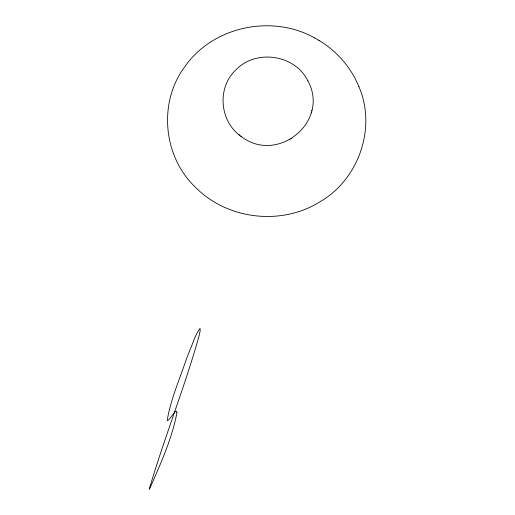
<?xml version="1.0" encoding="UTF-8"?>
<svg xmlns="http://www.w3.org/2000/svg" width="515" height="515" viewBox="0 0 515 515"><rect width="100%" height="100%" fill="white"/><g stroke="black" fill="none" stroke-linecap="round" stroke-linejoin="round"><path stroke-width="0.77" d="M240.756 136.082C276.993 165.103 330.669 121.456 307.648 80.456M311.189 112.888L311.305 112.45M311.71 110.841L311.826 110.397M307.822 80.765C294.889 54.371 255.343 48.758 235.439 70.343C216.654 88.232 219.821 121.991 241.232 136.449M289.443 139.758L289.958 139.462M291.271 138.702L291.818 138.387M314.8 37.994C272.364 14.124 213.422 26.136 185.162 66.229C158.028 101.88 162.92 156.348 195.301 187.112C227.199 219.751 281.679 226.027 320.227 201.616C358.846 179.239 376.806 127.54 358.788 86.398M318.907 40.337C336.681 50.985 351.024 67.343 358.865 86.559M314.723 37.949L318.991 40.382M239.063 134.763L239.572 135.149M176.973 412.489C171.965 439.166 160.255 464.395 149.505 489.192L149.234 489.25C164.124 438.098 184.286 388.503 198.719 337.164A20.04 1.403 -72.6 0 0 200.18 330.54L200.058 328.383C195.011 334.827 192.996 343.428 189.584 350.857A115.012 8.066 -72.6 0 0 185.69 361.105C179.13 380.662 170.478 400.02 167.233 420.427L167.748 420.613L168.637 419.892L175.036 411.82L176.388 411.15L176.973 412.489"/></g></svg>
